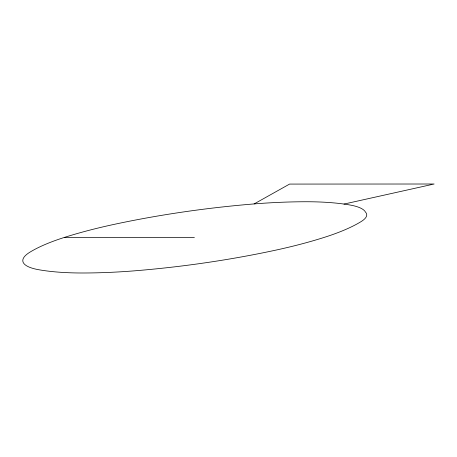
<?xml version="1.0" encoding="UTF-8"?>
<svg xmlns="http://www.w3.org/2000/svg" width="457" height="457" viewBox="0 0 457 457"><rect width="100%" height="100%" fill="white"/><g stroke="black" fill="none" stroke-linecap="round" stroke-linejoin="round"><path stroke-width="0.69" d="M254.138 203.925L289.578 184.08L434.15 184.005L344.012 204.068M64.294 237.446A198.509 52.715 -6.9 0 1 113.856 224.433A299.895 79.638 -6.9 0 1 251.253 204.159A198.509 52.715 -6.9 0 1 306.259 201.748A126.749 33.658 -6.9 0 1 349.891 204.987A60.107 15.961 -6.9 0 1 365.491 212.134A48.259 12.813 -6.9 0 1 361.03 221.639A134.587 35.743 -6.9 0 1 324.504 237.303A198.509 52.715 -6.9 0 1 274.943 250.316A299.895 79.638 -6.9 0 1 137.54 270.584A198.509 52.715 -6.9 0 1 82.54 272.995A126.749 33.658 -6.9 0 1 38.908 269.756A60.107 15.961 -6.9 0 1 29.894 252.195A126.749 33.658 -6.9 0 1 64.294 237.446L194.396 237.372"/></g></svg>
